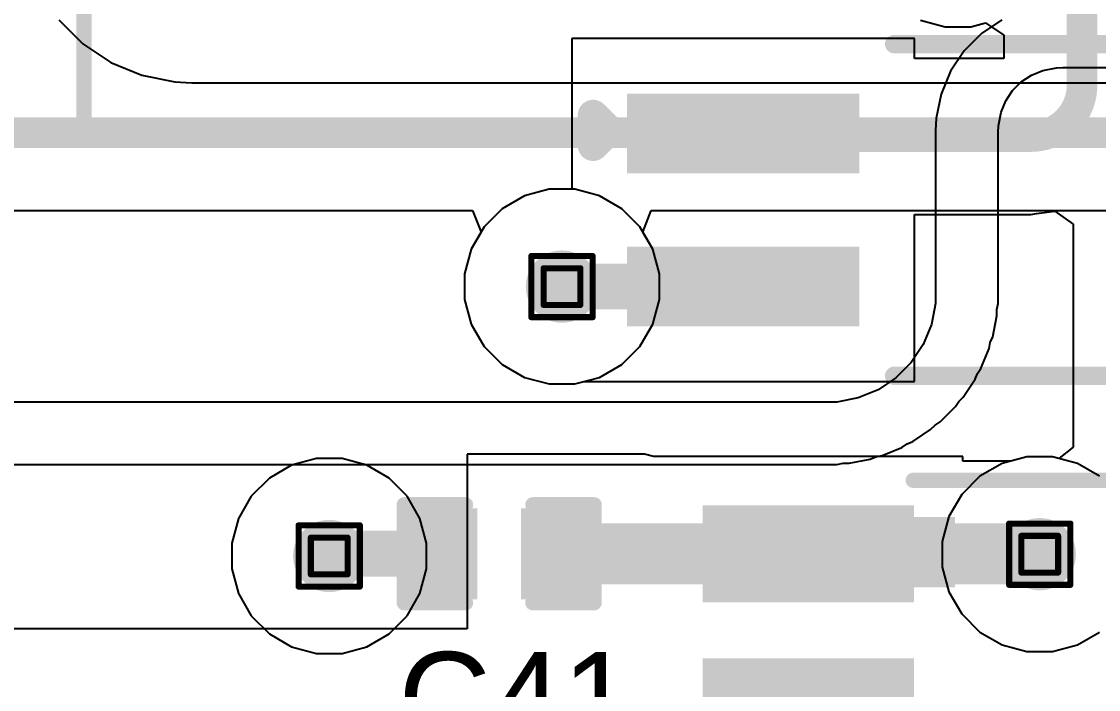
# Model space of a CAD drawing. Header units: inches. Extents: x -5 to 230, y -4 to 159.
# Drawn here: x 43.32 to 52.25, y 53.25 to 58.79 of the extents above; entities that cross this region are included whole.
import ezdxf

# ---------------------------------------------------------------- set-up
doc = ezdxf.new("R2010")
doc.units = ezdxf.units.IN
for name, color, linetype in [('Bottom Layer', 5, 'Continuous'), ('Drill Drawing', 1, 'Continuous'), ('Layer 1', 16, 'Continuous'), ('Layer 2', 76, 'Continuous'), ('Top Layer', 1, 'Continuous'), ('Top Overlay', 2, 'Continuous'), ('Top Paste', 8, 'Continuous'), ('Top Solder', 216, 'Continuous'), ('Via Holes', 16, 'Continuous')]:
    doc.layers.add(name, color=color, linetype=linetype)
doc.styles.add('Arial', font='', dxfattribs={"height": 0.2})
doc.styles.get('Arial').set_extended_font_data('Arial')

# ---------------------------------------------------------------- blocks, each defined once
blk = doc.blocks.new('SOIC_4_175____49')
at = {"layer": 'Top Layer'}
for points in [[(-2.31, 0.915), (-2.31, 0.355), (-4.137, 0.355), (-4.137, 0.915)], [(4.137, 0.915), (4.137, 0.355), (2.31, 0.355), (2.31, 0.915)], [(-2.31, -0.355), (-2.31, -0.915), (-4.137, -0.915), (-4.137, -0.355)], [(4.137, -0.355), (4.137, -0.915), (2.31, -0.915), (2.31, -0.355)]]:
    blk.add_hatch(color=1, dxfattribs=at).paths.add_polyline_path(points)
at = {"layer": 'Top Paste'}
for points in [[(-2.31, 0.915), (-2.31, 0.355), (-4.137, 0.355), (-4.137, 0.915)], [(4.137, 0.915), (4.137, 0.355), (2.31, 0.355), (2.31, 0.915)], [(-2.31, -0.355), (-2.31, -0.915), (-4.137, -0.915), (-4.137, -0.355)], [(4.137, -0.355), (4.137, -0.915), (2.31, -0.915), (2.31, -0.355)]]:
    blk.add_hatch(color=8, dxfattribs=at).paths.add_polyline_path(points)
at = {"layer": 'Top Solder'}
for points in [[(-2.2592, 0.9658), (-2.2592, 0.3042), (-4.1878, 0.3042), (-4.1878, 0.9658)], [(4.1878, 0.9658), (4.1878, 0.3042), (2.2592, 0.3042), (2.2592, 0.9658)], [(-2.2592, -0.3042), (-2.2592, -0.9658), (-4.1878, -0.9658), (-4.1878, -0.3042)], [(4.1878, -0.3042), (4.1878, -0.9658), (2.2592, -0.9658), (2.2592, -0.3042)]]:
    blk.add_hatch(color=216, dxfattribs=at).paths.add_polyline_path(points)
at = {"layer": 'Top Overlay'}
for points in [[(-1.9714, 1.3762, 0.1524, 0.1524, 0), (1.9714, 1.3762, 0.1524, 0.1524, 0)], [(-4.4681, 0.5334, 0.254, 0.254, 0), (-4.4681, 0.7874, 0.254, 0.254, 0)], [(-4.4681, 0.7874, 0.254, 0.254, 0), (-4.3411, 0.6604, 0.254, 0.254, 0)], [(-4.4681, 0.5334, 0.254, 0.254, 0), (-4.3411, 0.6604, 0.254, 0.254, 0)], [(-1.9714, -1.3762, 0.1524, 0.1524, 0), (1.9714, -1.3762, 0.1524, 0.1524, 0)]]:
    blk.add_lwpolyline(points, format="xyseb", dxfattribs=at)
for points in [[(-2.0095, 1.3762, 0.0762, 0.0762, 1), (-1.9333, 1.3762, 0.0762, 0.0762, 1)], [(1.9333, 1.3762, 0.0762, 0.0762, 1), (2.0095, 1.3762, 0.0762, 0.0762, 1)], [(-4.5316, 0.7874, 0.127, 0.127, 1), (-4.4046, 0.7874, 0.127, 0.127, 1)], [(-4.5316, 0.7874, 0.127, 0.127, 1), (-4.4046, 0.7874, 0.127, 0.127, 1)], [(-4.4046, 0.6604, 0.127, 0.127, 1), (-4.2776, 0.6604, 0.127, 0.127, 1)], [(-4.4046, 0.6604, 0.127, 0.127, 1), (-4.2776, 0.6604, 0.127, 0.127, 1)], [(-4.5316, 0.5334, 0.127, 0.127, 1), (-4.4046, 0.5334, 0.127, 0.127, 1)], [(-4.5316, 0.5334, 0.127, 0.127, 1), (-4.4046, 0.5334, 0.127, 0.127, 1)], [(-2.0095, -1.3762, 0.0762, 0.0762, 1), (-1.9333, -1.3762, 0.0762, 0.0762, 1)], [(1.9333, -1.3762, 0.0762, 0.0762, 1), (2.0095, -1.3762, 0.0762, 0.0762, 1)]]:
    blk.add_lwpolyline(points, format="xyseb", close=True, dxfattribs=at)
blk = doc.blocks.new('SOIC_8_0_154___3_90___W______50')
at = {"layer": 'Top Layer'}
for points in [[(-3.475, 1.605), (-3.475, 2.205), (-1.925, 2.205), (-1.925, 1.605)], [(1.925, 1.605), (1.925, 2.205), (3.475, 2.205), (3.475, 1.605)], [(-3.475, 0.335), (-3.475, 0.935), (-1.925, 0.935), (-1.925, 0.335)], [(1.925, 0.335), (1.925, 0.935), (3.475, 0.935), (3.475, 0.335)], [(-3.475, -0.935), (-3.475, -0.335), (-1.925, -0.335), (-1.925, -0.935)], [(1.925, -0.935), (1.925, -0.335), (3.475, -0.335), (3.475, -0.935)], [(-3.475, -2.205), (-3.475, -1.605), (-1.925, -1.605), (-1.925, -2.205)], [(1.925, -2.205), (1.925, -1.605), (3.475, -1.605), (3.475, -2.205)]]:
    blk.add_hatch(color=1, dxfattribs=at).paths.add_polyline_path(points)
at = {"layer": 'Top Overlay'}
blk.add_hatch(color=2, dxfattribs=at).paths.add_polyline_path([(-1.8382, 1.6256), (-1.4826, 1.6256), (-1.4826, 2.2098), (-1.8382, 2.2098)])
at = {"layer": 'Top Paste'}
for points in [[(-3.475, 1.605), (-3.475, 2.205), (-1.925, 2.205), (-1.925, 1.605)], [(1.925, 1.605), (1.925, 2.205), (3.475, 2.205), (3.475, 1.605)], [(-3.475, 0.335), (-3.475, 0.935), (-1.925, 0.935), (-1.925, 0.335)], [(1.925, 0.335), (1.925, 0.935), (3.475, 0.935), (3.475, 0.335)], [(-3.475, -0.935), (-3.475, -0.335), (-1.925, -0.335), (-1.925, -0.935)], [(1.925, -0.935), (1.925, -0.335), (3.475, -0.335), (3.475, -0.935)], [(-3.475, -2.205), (-3.475, -1.605), (-1.925, -1.605), (-1.925, -2.205)], [(1.925, -2.205), (1.925, -1.605), (3.475, -1.605), (3.475, -2.205)]]:
    blk.add_hatch(color=8, dxfattribs=at).paths.add_polyline_path(points)
at = {"layer": 'Top Solder'}
for points in [[(-3.5766, 1.5034), (-3.5766, 2.3066), (-1.8234, 2.3066), (-1.8234, 1.5034)], [(1.8234, 1.5034), (1.8234, 2.3066), (3.5766, 2.3066), (3.5766, 1.5034)], [(-3.5766, 0.2334), (-3.5766, 1.0366), (-1.8234, 1.0366), (-1.8234, 0.2334)], [(1.8234, 0.2334), (1.8234, 1.0366), (3.5766, 1.0366), (3.5766, 0.2334)], [(-3.5766, -1.0366), (-3.5766, -0.2334), (-1.8234, -0.2334), (-1.8234, -1.0366)], [(1.8234, -1.0366), (1.8234, -0.2334), (3.5766, -0.2334), (3.5766, -1.0366)], [(-3.5766, -2.3066), (-3.5766, -1.5034), (-1.8234, -1.5034), (-1.8234, -2.3066)], [(1.8234, -2.3066), (1.8234, -1.5034), (3.5766, -1.5034), (3.5766, -2.3066)]]:
    blk.add_hatch(color=216, dxfattribs=at).paths.add_polyline_path(points)
at = {"layer": 'Top Overlay'}
for points in [[(-1.8288, 2.5146, 0.127, 0.127, 0), (1.8034, 2.5146, 0.127, 0.127, 0)], [(-3.794, 1.8034, 0.127, 0.127, 0), (-3.794, 2.0574, 0.127, 0.127, 0)], [(-3.794, 2.0574, 0.127, 0.127, 0), (-3.667, 1.9304, 0.127, 0.127, 0)], [(-3.794, 1.8034, 0.127, 0.127, 0), (-3.667, 1.9304, 0.127, 0.127, 0)], [(-1.8288, -2.5146, 0.127, 0.127, 0), (1.8034, -2.5146, 0.127, 0.127, 0)]]:
    blk.add_lwpolyline(points, format="xyseb", dxfattribs=at)
for points in [[(-1.8605, 2.5146, 0.0635, 0.0635, 1), (-1.7971, 2.5146, 0.0635, 0.0635, 1)], [(1.7716, 2.5146, 0.0635, 0.0635, 1), (1.8352, 2.5146, 0.0635, 0.0635, 1)], [(-3.8258, 2.0574, 0.0635, 0.0635, 1), (-3.7623, 2.0574, 0.0635, 0.0635, 1)], [(-3.8258, 2.0574, 0.0635, 0.0635, 1), (-3.7623, 2.0574, 0.0635, 0.0635, 1)], [(-3.6988, 1.9304, 0.0635, 0.0635, 1), (-3.6353, 1.9304, 0.0635, 0.0635, 1)], [(-3.6988, 1.9304, 0.0635, 0.0635, 1), (-3.6353, 1.9304, 0.0635, 0.0635, 1)], [(-3.8258, 1.8034, 0.0635, 0.0635, 1), (-3.7623, 1.8034, 0.0635, 0.0635, 1)], [(-3.8258, 1.8034, 0.0635, 0.0635, 1), (-3.7623, 1.8034, 0.0635, 0.0635, 1)], [(-1.8605, -2.5146, 0.0635, 0.0635, 1), (-1.7971, -2.5146, 0.0635, 0.0635, 1)], [(1.7716, -2.5146, 0.0635, 0.0635, 1), (1.8352, -2.5146, 0.0635, 0.0635, 1)]]:
    blk.add_lwpolyline(points, format="xyseb", close=True, dxfattribs=at)
blk = doc.blocks.new('SOT__223_58')
at = {"layer": 'Top Layer'}
for points in [[(-1.9, 4.05), (1.9, 4.05), (1.9, 2.05), (-1.9, 2.05)], [(-3.05, -2.05), (-1.55, -2.05), (-1.55, -4.05), (-3.05, -4.05)], [(-0.75, -2.05), (0.75, -2.05), (0.75, -4.05), (-0.75, -4.05)], [(1.55, -2.05), (3.05, -2.05), (3.05, -4.05), (1.55, -4.05)]]:
    blk.add_hatch(color=1, dxfattribs=at).paths.add_polyline_path(points)
at = {"layer": 'Top Paste'}
for points in [[(-1.9, 4.05), (1.9, 4.05), (1.9, 2.05), (-1.9, 2.05)], [(-3.05, -2.05), (-1.55, -2.05), (-1.55, -4.05), (-3.05, -4.05)], [(-0.75, -2.05), (0.75, -2.05), (0.75, -4.05), (-0.75, -4.05)], [(1.55, -2.05), (3.05, -2.05), (3.05, -4.05), (1.55, -4.05)]]:
    blk.add_hatch(color=8, dxfattribs=at).paths.add_polyline_path(points)
at = {"layer": 'Top Solder'}
for points in [[(-2.0016, 4.1516), (2.0016, 4.1516), (2.0016, 1.9484), (-2.0016, 1.9484)], [(-3.1516, -1.9484), (-1.4484, -1.9484), (-1.4484, -4.1516), (-3.1516, -4.1516)], [(-0.8516, -1.9484), (0.8516, -1.9484), (0.8516, -4.1516), (-0.8516, -4.1516)], [(1.4484, -1.9484), (3.1516, -1.9484), (3.1516, -4.1516), (1.4484, -4.1516)]]:
    blk.add_hatch(color=216, dxfattribs=at).paths.add_polyline_path(points)
at = {"layer": 'Top Overlay'}
for points in [[(3.302, 1.8034, 0.127, 0.127, 0), (-3.302, 1.8034, 0.127, 0.127, 0)], [(-3.302, 1.8034, 0.127, 0.127, 0), (-3.302, -1.8288, 0.127, 0.127, 0)], [(3.302, 1.8034, 0.127, 0.127, 0), (3.302, -1.8288, 0.127, 0.127, 0)], [(3.302, -1.8288, 0.127, 0.127, 0), (-3.302, -1.8288, 0.127, 0.127, 0)], [(-3.2258, -3.0734, 0.2, 0.2, 0), (-3.3528, -2.9464, 0.2, 0.2, 0)], [(-3.3528, -2.9464, 0.2, 0.2, 0), (-3.3528, -3.2004, 0.2, 0.2, 0)], [(-3.2258, -3.0734, 0.2, 0.2, 0), (-3.3528, -3.2004, 0.2, 0.2, 0)]]:
    blk.add_lwpolyline(points, format="xyseb", dxfattribs=at)
for points in [[(-3.3338, 1.8034, 0.0635, 0.0635, 1), (-3.2702, 1.8034, 0.0635, 0.0635, 1)], [(-3.3338, 1.8034, 0.0635, 0.0635, 1), (-3.2702, 1.8034, 0.0635, 0.0635, 1)], [(3.2702, 1.8034, 0.0635, 0.0635, 1), (3.3338, 1.8034, 0.0635, 0.0635, 1)], [(3.2702, 1.8034, 0.0635, 0.0635, 1), (3.3338, 1.8034, 0.0635, 0.0635, 1)], [(-3.3338, -1.8288, 0.0635, 0.0635, 1), (-3.2702, -1.8288, 0.0635, 0.0635, 1)], [(-3.3338, -1.8288, 0.0635, 0.0635, 1), (-3.2702, -1.8288, 0.0635, 0.0635, 1)], [(3.2702, -1.8288, 0.0635, 0.0635, 1), (3.3338, -1.8288, 0.0635, 0.0635, 1)], [(3.2702, -1.8288, 0.0635, 0.0635, 1), (3.3338, -1.8288, 0.0635, 0.0635, 1)], [(-3.4028, -2.9464, 0.1, 0.1, 1), (-3.3028, -2.9464, 0.1, 0.1, 1)], [(-3.4028, -2.9464, 0.1, 0.1, 1), (-3.3028, -2.9464, 0.1, 0.1, 1)], [(-3.2758, -3.0734, 0.1, 0.1, 1), (-3.1758, -3.0734, 0.1, 0.1, 1)], [(-3.2758, -3.0734, 0.1, 0.1, 1), (-3.1758, -3.0734, 0.1, 0.1, 1)], [(-3.4028, -3.2004, 0.1, 0.1, 1), (-3.3028, -3.2004, 0.1, 0.1, 1)], [(-3.4028, -3.2004, 0.1, 0.1, 1), (-3.3028, -3.2004, 0.1, 0.1, 1)]]:
    blk.add_lwpolyline(points, format="xyseb", close=True, dxfattribs=at)
blk = doc.blocks.new('C___0402_222')
at = {"layer": 'Top Layer'}
for points in [[(-0.6985, -0.3175), (-0.6985, 0.3175), (-0.2413, 0.3175), (-0.2413, -0.3175)], [(0.2413, -0.3175), (0.2413, 0.3175), (0.6985, 0.3175), (0.6985, -0.3175)]]:
    blk.add_hatch(color=1, dxfattribs=at).paths.add_polyline_path(points)
at = {"layer": 'Top Paste'}
for points in [[(-0.6985, -0.3175), (-0.6985, 0.3175), (-0.2413, 0.3175), (-0.2413, -0.3175)], [(0.2413, -0.3175), (0.2413, 0.3175), (0.6985, 0.3175), (0.6985, -0.3175)]]:
    blk.add_hatch(color=8, dxfattribs=at).paths.add_polyline_path(points)
at = {"layer": 'Top Solder'}
for points in [[(-0.7585, -0.3775), (-0.7585, 0.3775), (-0.1813, 0.3775), (-0.1813, -0.3775)], [(0.1813, -0.3775), (0.1813, 0.3775), (0.7585, 0.3775), (0.7585, -0.3775)]]:
    blk.add_hatch(color=216, dxfattribs=at).paths.add_polyline_path(points)
at = {"layer": 'Top Overlay'}
for points in [[(-0.2794, 0.4064, 0.127, 0.127, 0), (-0.7874, 0.4064, 0.127, 0.127, 0)], [(-0.7874, 0.4064, 0.127, 0.127, 0), (-0.7874, -0.4064, 0.127, 0.127, 0)], [(0.7874, 0.4064, 0.127, 0.127, 0), (0.2794, 0.4064, 0.127, 0.127, 0)], [(0.7874, 0.4064, 0.127, 0.127, 0), (0.7874, -0.4064, 0.127, 0.127, 0)], [(-0.2794, -0.4064, 0.127, 0.127, 0), (-0.7874, -0.4064, 0.127, 0.127, 0)], [(0.7874, -0.4064, 0.127, 0.127, 0), (0.2794, -0.4064, 0.127, 0.127, 0)]]:
    blk.add_lwpolyline(points, format="xyseb", dxfattribs=at)
for points in [[(-0.8191, 0.4064, 0.0635, 0.0635, 1), (-0.7556, 0.4064, 0.0635, 0.0635, 1)], [(-0.8191, 0.4064, 0.0635, 0.0635, 1), (-0.7556, 0.4064, 0.0635, 0.0635, 1)], [(-0.3111, 0.4064, 0.0635, 0.0635, 1), (-0.2477, 0.4064, 0.0635, 0.0635, 1)], [(0.2477, 0.4064, 0.0635, 0.0635, 1), (0.3111, 0.4064, 0.0635, 0.0635, 1)], [(0.7556, 0.4064, 0.0635, 0.0635, 1), (0.8191, 0.4064, 0.0635, 0.0635, 1)], [(0.7556, 0.4064, 0.0635, 0.0635, 1), (0.8191, 0.4064, 0.0635, 0.0635, 1)], [(-0.8191, -0.4064, 0.0635, 0.0635, 1), (-0.7556, -0.4064, 0.0635, 0.0635, 1)], [(-0.8191, -0.4064, 0.0635, 0.0635, 1), (-0.7556, -0.4064, 0.0635, 0.0635, 1)], [(-0.3111, -0.4064, 0.0635, 0.0635, 1), (-0.2477, -0.4064, 0.0635, 0.0635, 1)], [(0.2477, -0.4064, 0.0635, 0.0635, 1), (0.3111, -0.4064, 0.0635, 0.0635, 1)], [(0.7556, -0.4064, 0.0635, 0.0635, 1), (0.8191, -0.4064, 0.0635, 0.0635, 1)], [(0.7556, -0.4064, 0.0635, 0.0635, 1), (0.8191, -0.4064, 0.0635, 0.0635, 1)]]:
    blk.add_lwpolyline(points, format="xyseb", close=True, dxfattribs=at)

msp = doc.modelspace()

# ---------------------------------------------------------------- hatches: boundary and pattern name
at = {"layer": 'Bottom Layer'}
h = msp.add_hatch(color=5, dxfattribs=at)
edge = h.paths.add_edge_path()
edge.add_arc((47.8028, 56.5912), 0.3, 0, 360)
h = msp.add_hatch(color=5, dxfattribs=at)
edge = h.paths.add_edge_path()
edge.add_arc((51.7652, 54.3708), 0.3, 0, 360)
h = msp.add_hatch(color=5, dxfattribs=at)
edge = h.paths.add_edge_path()
edge.add_arc((45.8724, 54.356), 0.3, 0, 360)
at = {"layer": 'Layer 1'}
h = msp.add_hatch(color=16, dxfattribs=at)
edge = h.paths.add_edge_path()
edge.add_arc((47.8028, 56.5912), 0.3, 0, 360)
h = msp.add_hatch(color=16, dxfattribs=at)
edge = h.paths.add_edge_path()
edge.add_arc((51.7652, 54.3708), 0.3, 0, 360)
h = msp.add_hatch(color=16, dxfattribs=at)
edge = h.paths.add_edge_path()
edge.add_arc((45.8724, 54.356), 0.3, 0, 360)
at = {"layer": 'Layer 2'}
h = msp.add_hatch(color=76, dxfattribs=at)
edge = h.paths.add_edge_path()
edge.add_arc((47.8028, 56.5912), 0.3, 0, 360)
h = msp.add_hatch(color=76, dxfattribs=at)
edge = h.paths.add_edge_path()
edge.add_arc((51.7652, 54.3708), 0.3, 0, 360)
h = msp.add_hatch(color=76, dxfattribs=at)
edge = h.paths.add_edge_path()
edge.add_arc((45.8724, 54.356), 0.3, 0, 360)
at = {"layer": 'Top Layer'}
h = msp.add_hatch(color=1, dxfattribs=at)
edge = h.paths.add_edge_path()
edge.add_arc((47.8028, 56.5912), 0.3, 0, 360)
h = msp.add_hatch(color=1, dxfattribs=at)
edge = h.paths.add_edge_path()
edge.add_arc((51.7652, 54.3708), 0.3, 0, 360)
h = msp.add_hatch(color=1, dxfattribs=at)
edge = h.paths.add_edge_path()
edge.add_arc((45.8724, 54.356), 0.3, 0, 360)
at = {"layer": 'Via Holes'}
h = msp.add_hatch(color=7, dxfattribs=at)
edge = h.paths.add_edge_path()
edge.add_arc((47.8028, 56.5912), 0.15, 0, 360)
h = msp.add_hatch(color=7, dxfattribs=at)
edge = h.paths.add_edge_path()
edge.add_arc((45.8724, 54.356), 0.15, 0, 360)
h = msp.add_hatch(color=7, dxfattribs=at)
edge = h.paths.add_edge_path()
edge.add_arc((51.7652, 54.3708), 0.15, 0, 360)

# ---------------------------------------------------------------- linework, layer by layer
at = {"layer": 'Bottom Layer'}
for p, q in [((37.4745, 57.222), (47.062, 57.222)), ((47.062, 57.222), (47.1314, 57.0442)), ((48.4742, 57.0442), (48.5436, 57.222)), ((48.5436, 57.222), (53.7466, 57.222)), ((47.1314, 57.0442), (47.0499, 56.9031)), ((48.5557, 56.9031), (48.4742, 57.0442)), ((47.0499, 56.9031), (46.9948, 56.6976)), ((48.6108, 56.6976), (48.5557, 56.9031)), ((46.9948, 56.6976), (46.9948, 56.4848)), ((48.6108, 56.4848), (48.6108, 56.6976)), ((46.9948, 56.4848), (47.0499, 56.2793)), ((48.5557, 56.2793), (48.6108, 56.4848)), ((47.0499, 56.2793), (47.1562, 56.0951)), ((48.4494, 56.0951), (48.5557, 56.2793)), ((47.1562, 56.0951), (47.3067, 55.9446)), ((48.2989, 55.9446), (48.4494, 56.0951)), ((47.3067, 55.9446), (47.4909, 55.8383)), ((48.1147, 55.8383), (48.2989, 55.9446)), ((47.4909, 55.8383), (47.6964, 55.7832)), ((47.9092, 55.7832), (48.1147, 55.8383)), ((47.6964, 55.7832), (47.9092, 55.7832)), ((51.4533, 55.1237), (51.2691, 55.0174)), ((51.6588, 55.1788), (51.4533, 55.1237)), ((51.8716, 55.1788), (51.6588, 55.1788)), ((52.0771, 55.1237), (51.8716, 55.1788)), ((52.2613, 55.0174), (52.0771, 55.1237)), ((51.2691, 55.0174), (51.1186, 54.8669)), ((51.1186, 54.8669), (51.0123, 54.6827)), ((51.0123, 54.6827), (50.9572, 54.4772)), ((50.9572, 54.4772), (50.9572, 54.2644)), ((50.9572, 54.2644), (51.0123, 54.0589)), ((51.0123, 54.0589), (51.1186, 53.8747)), ((51.1186, 53.8747), (51.2691, 53.7242)), ((51.2691, 53.7242), (51.4533, 53.6179)), ((52.0771, 53.6179), (52.2613, 53.7242)), ((51.4533, 53.6179), (51.6588, 53.5628)), ((51.8716, 53.5628), (52.0771, 53.6179)), ((51.6588, 53.5628), (51.8716, 53.5628))]:
    msp.add_line(p, q, dxfattribs=at)
msp.add_lwpolyline([(37.2594, 57.8695, 0.254, 0.254, 0), (54.2394, 57.8695, 0.254, 0.254, 0)], format="xyseb", dxfattribs=at)
at = {"layer": 'Drill Drawing'}
for points in [[(47.5488, 56.8452, 0.0508, 0.0508, 0), (48.0568, 56.8452, 0.0508, 0.0508, 0)], [(47.5488, 56.3372, 0.0508, 0.0508, 0), (47.5488, 56.8452, 0.0508, 0.0508, 0)], [(48.0568, 56.3372, 0.0508, 0.0508, 0), (48.0568, 56.8452, 0.0508, 0.0508, 0)], [(47.6504, 56.7436, 0.0508, 0.0508, 0), (47.9552, 56.7436, 0.0508, 0.0508, 0)], [(47.6504, 56.4388, 0.0508, 0.0508, 0), (47.6504, 56.7436, 0.0508, 0.0508, 0)], [(47.9552, 56.4388, 0.0508, 0.0508, 0), (47.9552, 56.7436, 0.0508, 0.0508, 0)], [(47.6504, 56.4388, 0.0508, 0.0508, 0), (47.9552, 56.4388, 0.0508, 0.0508, 0)], [(47.5488, 56.3372, 0.0508, 0.0508, 0), (48.0568, 56.3372, 0.0508, 0.0508, 0)], [(45.6184, 54.61, 0.0508, 0.0508, 0), (46.1264, 54.61, 0.0508, 0.0508, 0)], [(45.6184, 54.102, 0.0508, 0.0508, 0), (45.6184, 54.61, 0.0508, 0.0508, 0)], [(46.1264, 54.102, 0.0508, 0.0508, 0), (46.1264, 54.61, 0.0508, 0.0508, 0)], [(51.5112, 54.6248, 0.0508, 0.0508, 0), (52.0192, 54.6248, 0.0508, 0.0508, 0)], [(51.5112, 54.1168, 0.0508, 0.0508, 0), (51.5112, 54.6248, 0.0508, 0.0508, 0)], [(52.0192, 54.1168, 0.0508, 0.0508, 0), (52.0192, 54.6248, 0.0508, 0.0508, 0)], [(45.72, 54.5084, 0.0508, 0.0508, 0), (46.0248, 54.5084, 0.0508, 0.0508, 0)], [(45.72, 54.2036, 0.0508, 0.0508, 0), (45.72, 54.5084, 0.0508, 0.0508, 0)], [(46.0248, 54.2036, 0.0508, 0.0508, 0), (46.0248, 54.5084, 0.0508, 0.0508, 0)], [(51.6128, 54.5232, 0.0508, 0.0508, 0), (51.9176, 54.5232, 0.0508, 0.0508, 0)], [(51.6128, 54.2184, 0.0508, 0.0508, 0), (51.6128, 54.5232, 0.0508, 0.0508, 0)], [(51.9176, 54.2184, 0.0508, 0.0508, 0), (51.9176, 54.5232, 0.0508, 0.0508, 0)], [(45.72, 54.2036, 0.0508, 0.0508, 0), (46.0248, 54.2036, 0.0508, 0.0508, 0)], [(51.6128, 54.2184, 0.0508, 0.0508, 0), (51.9176, 54.2184, 0.0508, 0.0508, 0)], [(45.6184, 54.102, 0.0508, 0.0508, 0), (46.1264, 54.102, 0.0508, 0.0508, 0)], [(51.5112, 54.1168, 0.0508, 0.0508, 0), (52.0192, 54.1168, 0.0508, 0.0508, 0)]]:
    msp.add_lwpolyline(points, format="xyseb", dxfattribs=at)
for points in [[(47.5361, 56.8452, 0.0254, 0.0254, 1), (47.5615, 56.8452, 0.0254, 0.0254, 1)], [(47.5361, 56.8452, 0.0254, 0.0254, 1), (47.5615, 56.8452, 0.0254, 0.0254, 1)], [(48.0441, 56.8452, 0.0254, 0.0254, 1), (48.0695, 56.8452, 0.0254, 0.0254, 1)], [(48.0441, 56.8452, 0.0254, 0.0254, 1), (48.0695, 56.8452, 0.0254, 0.0254, 1)], [(47.6377, 56.7436, 0.0254, 0.0254, 1), (47.6631, 56.7436, 0.0254, 0.0254, 1)], [(47.6377, 56.7436, 0.0254, 0.0254, 1), (47.6631, 56.7436, 0.0254, 0.0254, 1)], [(47.9425, 56.7436, 0.0254, 0.0254, 1), (47.9679, 56.7436, 0.0254, 0.0254, 1)], [(47.9425, 56.7436, 0.0254, 0.0254, 1), (47.9679, 56.7436, 0.0254, 0.0254, 1)], [(47.6377, 56.4388, 0.0254, 0.0254, 1), (47.6631, 56.4388, 0.0254, 0.0254, 1)], [(47.6377, 56.4388, 0.0254, 0.0254, 1), (47.6631, 56.4388, 0.0254, 0.0254, 1)], [(47.9425, 56.4388, 0.0254, 0.0254, 1), (47.9679, 56.4388, 0.0254, 0.0254, 1)], [(47.9425, 56.4388, 0.0254, 0.0254, 1), (47.9679, 56.4388, 0.0254, 0.0254, 1)], [(47.5361, 56.3372, 0.0254, 0.0254, 1), (47.5615, 56.3372, 0.0254, 0.0254, 1)], [(47.5361, 56.3372, 0.0254, 0.0254, 1), (47.5615, 56.3372, 0.0254, 0.0254, 1)], [(48.0441, 56.3372, 0.0254, 0.0254, 1), (48.0695, 56.3372, 0.0254, 0.0254, 1)], [(48.0441, 56.3372, 0.0254, 0.0254, 1), (48.0695, 56.3372, 0.0254, 0.0254, 1)], [(45.6057, 54.61, 0.0254, 0.0254, 1), (45.6311, 54.61, 0.0254, 0.0254, 1)], [(45.6057, 54.61, 0.0254, 0.0254, 1), (45.6311, 54.61, 0.0254, 0.0254, 1)], [(46.1137, 54.61, 0.0254, 0.0254, 1), (46.1391, 54.61, 0.0254, 0.0254, 1)], [(46.1137, 54.61, 0.0254, 0.0254, 1), (46.1391, 54.61, 0.0254, 0.0254, 1)], [(51.4985, 54.6248, 0.0254, 0.0254, 1), (51.5239, 54.6248, 0.0254, 0.0254, 1)], [(51.4985, 54.6248, 0.0254, 0.0254, 1), (51.5239, 54.6248, 0.0254, 0.0254, 1)], [(52.0065, 54.6248, 0.0254, 0.0254, 1), (52.0319, 54.6248, 0.0254, 0.0254, 1)], [(52.0065, 54.6248, 0.0254, 0.0254, 1), (52.0319, 54.6248, 0.0254, 0.0254, 1)], [(45.7073, 54.5084, 0.0254, 0.0254, 1), (45.7327, 54.5084, 0.0254, 0.0254, 1)], [(45.7073, 54.5084, 0.0254, 0.0254, 1), (45.7327, 54.5084, 0.0254, 0.0254, 1)], [(46.0121, 54.5084, 0.0254, 0.0254, 1), (46.0375, 54.5084, 0.0254, 0.0254, 1)], [(46.0121, 54.5084, 0.0254, 0.0254, 1), (46.0375, 54.5084, 0.0254, 0.0254, 1)], [(51.6001, 54.5232, 0.0254, 0.0254, 1), (51.6255, 54.5232, 0.0254, 0.0254, 1)], [(51.6001, 54.5232, 0.0254, 0.0254, 1), (51.6255, 54.5232, 0.0254, 0.0254, 1)], [(51.9049, 54.5232, 0.0254, 0.0254, 1), (51.9303, 54.5232, 0.0254, 0.0254, 1)], [(51.9049, 54.5232, 0.0254, 0.0254, 1), (51.9303, 54.5232, 0.0254, 0.0254, 1)], [(45.7073, 54.2036, 0.0254, 0.0254, 1), (45.7327, 54.2036, 0.0254, 0.0254, 1)], [(45.7073, 54.2036, 0.0254, 0.0254, 1), (45.7327, 54.2036, 0.0254, 0.0254, 1)], [(46.0121, 54.2036, 0.0254, 0.0254, 1), (46.0375, 54.2036, 0.0254, 0.0254, 1)], [(46.0121, 54.2036, 0.0254, 0.0254, 1), (46.0375, 54.2036, 0.0254, 0.0254, 1)], [(51.6001, 54.2184, 0.0254, 0.0254, 1), (51.6255, 54.2184, 0.0254, 0.0254, 1)], [(51.6001, 54.2184, 0.0254, 0.0254, 1), (51.6255, 54.2184, 0.0254, 0.0254, 1)], [(51.9049, 54.2184, 0.0254, 0.0254, 1), (51.9303, 54.2184, 0.0254, 0.0254, 1)], [(51.9049, 54.2184, 0.0254, 0.0254, 1), (51.9303, 54.2184, 0.0254, 0.0254, 1)], [(45.6057, 54.102, 0.0254, 0.0254, 1), (45.6311, 54.102, 0.0254, 0.0254, 1)], [(45.6057, 54.102, 0.0254, 0.0254, 1), (45.6311, 54.102, 0.0254, 0.0254, 1)], [(46.1137, 54.102, 0.0254, 0.0254, 1), (46.1391, 54.102, 0.0254, 0.0254, 1)], [(46.1137, 54.102, 0.0254, 0.0254, 1), (46.1391, 54.102, 0.0254, 0.0254, 1)], [(51.4985, 54.1168, 0.0254, 0.0254, 1), (51.5239, 54.1168, 0.0254, 0.0254, 1)], [(51.4985, 54.1168, 0.0254, 0.0254, 1), (51.5239, 54.1168, 0.0254, 0.0254, 1)], [(52.0065, 54.1168, 0.0254, 0.0254, 1), (52.0319, 54.1168, 0.0254, 0.0254, 1)], [(52.0065, 54.1168, 0.0254, 0.0254, 1), (52.0319, 54.1168, 0.0254, 0.0254, 1)]]:
    msp.add_lwpolyline(points, format="xyseb", close=True, dxfattribs=at)
at = {"layer": 'Layer 1'}
for p, q in [((51.452, 58.8051), (51.2823, 58.6917)), ((51.2823, 58.6917), (51.1379, 58.5473)), ((51.1379, 58.5473), (51.0245, 58.3775)), ((51.0245, 58.3775), (50.9464, 58.1889)), ((51.6124, 58.2893), (51.6973, 58.3461)), ((51.6973, 58.3461), (51.7917, 58.3851)), ((51.7917, 58.3851), (51.9044, 58.4075)), ((51.9044, 58.4075), (51.9557, 58.41)), ((51.9557, 58.41), (53.4093, 58.41)), ((51.5402, 58.2171), (51.6124, 58.2893)), ((50.9464, 58.1889), (50.9066, 57.9887)), ((51.4835, 58.1322), (51.5402, 58.2171)), ((51.4445, 58.0379), (51.4835, 58.1322)), ((50.9066, 57.9887), (50.9016, 57.8866)), ((51.4221, 57.9252), (51.4445, 58.0379)), ((50.9016, 57.8866), (50.9016, 56.54)), ((51.4195, 57.8739), (51.4221, 57.9252)), ((51.4195, 56.54), (51.4195, 57.8739)), ((50.9016, 56.54), (50.9016, 56.54)), ((50.9016, 56.54), (50.9016, 56.4507)), ((51.4196, 56.4507), (51.4195, 56.54)), ((51.4195, 56.54), (51.4195, 56.54)), ((50.9016, 56.4507), (50.8668, 56.2754)), ((51.4096, 56.4007), (51.4196, 56.4507)), ((51.4096, 56.3497), (51.4096, 56.4007)), ((50.8668, 56.2754), (50.7984, 56.1103)), ((51.3748, 56.1744), (51.4096, 56.3497)), ((50.7984, 56.1103), (50.6991, 55.9617)), ((51.3453, 56.0772), (51.3552, 56.1272)), ((51.3552, 56.1272), (51.3748, 56.1744)), ((51.2769, 55.9121), (51.3453, 56.0772)), ((50.6991, 55.9617), (50.5727, 55.8353)), ((51.2486, 55.8696), (51.2769, 55.9121)), ((50.5727, 55.8353), (50.4241, 55.736)), ((51.1298, 55.6739), (51.229, 55.8225)), ((51.229, 55.8225), (51.2486, 55.8696)), ((50.4241, 55.736), (50.259, 55.6676)), ((50.259, 55.6676), (50.0837, 55.6328)), ((51.0937, 55.6378), (51.1298, 55.6739)), ((49.9944, 55.6328), (41.451, 55.6328)), ((50.0837, 55.6328), (49.9944, 55.6328)), ((50.939, 55.469), (51.0653, 55.5954)), ((51.0653, 55.5954), (51.0937, 55.6378)), ((50.8965, 55.4407), (50.939, 55.469)), ((50.7119, 55.3053), (50.8605, 55.4046)), ((50.8605, 55.4046), (50.8965, 55.4407)), ((50.6223, 55.2575), (50.6647, 55.2858)), ((50.6647, 55.2858), (50.7119, 55.3053)), ((50.4572, 55.1891), (50.6223, 55.2575)), ((41.4511, 55.1148), (49.9943, 55.1148)), ((49.9943, 55.1148), (50.0836, 55.1148)), ((50.0836, 55.1148), (50.1337, 55.1248)), ((50.1337, 55.1248), (50.1847, 55.1248)), ((50.1847, 55.1248), (50.36, 55.1596)), ((50.36, 55.1596), (50.4071, 55.1791)), ((50.4071, 55.1791), (50.4572, 55.1891)), ((51.4533, 55.1237), (51.2691, 55.0174)), ((51.6588, 55.1788), (51.4533, 55.1237)), ((51.8716, 55.1788), (51.6588, 55.1788)), ((52.0771, 55.1237), (51.8716, 55.1788)), ((52.2613, 55.0174), (52.0771, 55.1237)), ((51.2691, 55.0174), (51.1186, 54.8669)), ((51.1186, 54.8669), (51.0123, 54.6827)), ((51.0123, 54.6827), (50.9572, 54.4772)), ((50.9572, 54.4772), (50.9572, 54.2644)), ((50.9572, 54.2644), (51.0123, 54.0589)), ((51.0123, 54.0589), (51.1186, 53.8747)), ((51.1186, 53.8747), (51.2691, 53.7242)), ((51.2691, 53.7242), (51.4533, 53.6179)), ((52.0771, 53.6179), (52.2613, 53.7242)), ((51.4533, 53.6179), (51.6588, 53.5628)), ((51.8716, 53.5628), (52.0771, 53.6179)), ((51.6588, 53.5628), (51.8716, 53.5628))]:
    msp.add_line(p, q, dxfattribs=at)
at = {"layer": 'Layer 2'}
for p, q in [((43.6308, 58.8039), (43.8282, 58.6064)), ((43.8282, 58.6064), (44.0604, 58.4513)), ((44.0604, 58.4513), (44.3184, 58.3444)), ((44.3184, 58.3444), (44.5923, 58.2899)), ((44.5923, 58.2899), (44.732, 58.283)), ((44.732, 58.283), (44.831, 58.283)), ((44.831, 58.283), (50.4481, 58.283)), ((50.4481, 58.283), (50.4481, 58.283)), ((50.4481, 58.283), (51.7271, 58.283)), ((51.7271, 58.283), (51.7271, 58.283)), ((51.7271, 58.283), (52.6615, 58.283)), ((47.4909, 57.3441), (47.3067, 57.2378)), ((47.6964, 57.3992), (47.4909, 57.3441)), ((47.9092, 57.3992), (47.6964, 57.3992)), ((48.1147, 57.3441), (47.9092, 57.3992)), ((48.2989, 57.2378), (48.1147, 57.3441)), ((47.3067, 57.2378), (47.1562, 57.0873)), ((48.4494, 57.0873), (48.2989, 57.2378)), ((47.1562, 57.0873), (47.0499, 56.9031)), ((48.5557, 56.9031), (48.4494, 57.0873)), ((47.0499, 56.9031), (46.9948, 56.6976)), ((48.6108, 56.6976), (48.5557, 56.9031)), ((46.9948, 56.6976), (46.9948, 56.4848)), ((48.6108, 56.4848), (48.6108, 56.6976)), ((46.9948, 56.4848), (47.0499, 56.2793)), ((48.5557, 56.2793), (48.6108, 56.4848)), ((47.0499, 56.2793), (47.1562, 56.0951)), ((48.4494, 56.0951), (48.5557, 56.2793)), ((47.1562, 56.0951), (47.3067, 55.9446)), ((48.2989, 55.9446), (48.4494, 56.0951)), ((47.3067, 55.9446), (47.4909, 55.8383)), ((48.1147, 55.8383), (48.2989, 55.9446)), ((47.4909, 55.8383), (47.6964, 55.7832)), ((47.9092, 55.7832), (48.1147, 55.8383)), ((47.6964, 55.7832), (47.9092, 55.7832)), ((45.5605, 55.1089), (45.3763, 55.0026)), ((45.766, 55.164), (45.5605, 55.1089)), ((45.9788, 55.164), (45.766, 55.164)), ((46.1843, 55.1089), (45.9788, 55.164)), ((46.3685, 55.0026), (46.1843, 55.1089)), ((45.3763, 55.0026), (45.2258, 54.8521)), ((46.519, 54.8521), (46.3685, 55.0026)), ((45.2258, 54.8521), (45.1195, 54.6679)), ((46.6253, 54.6679), (46.519, 54.8521)), ((45.1195, 54.6679), (45.0644, 54.4624)), ((46.6804, 54.4624), (46.6253, 54.6679)), ((45.0644, 54.4624), (45.0644, 54.2496)), ((46.6804, 54.2496), (46.6804, 54.4624)), ((45.0644, 54.2496), (45.1195, 54.0441)), ((46.6253, 54.0441), (46.6804, 54.2496)), ((45.1195, 54.0441), (45.2258, 53.8599)), ((46.519, 53.8599), (46.6253, 54.0441)), ((45.2258, 53.8599), (45.3763, 53.7094)), ((46.3685, 53.7094), (46.519, 53.8599)), ((45.3763, 53.7094), (45.5605, 53.6031)), ((46.1843, 53.6031), (46.3685, 53.7094)), ((45.5605, 53.6031), (45.766, 53.548)), ((45.9788, 53.548), (46.1843, 53.6031)), ((45.766, 53.548), (45.9788, 53.548))]:
    msp.add_line(p, q, dxfattribs=at)
at = {"layer": 'Top Layer'}
for p, q in [((50.7757, 58.8027), (50.9812, 58.7476)), ((51.194, 58.7476), (51.3161, 58.7803)), ((51.3161, 58.7803), (51.4685, 58.6782)), ((50.9812, 58.7476), (51.194, 58.7476)), ((50.7272, 58.6501), (47.8842, 58.6501)), ((47.8842, 58.6501), (47.8842, 57.3992)), ((50.7272, 58.4832), (50.7272, 58.6501)), ((51.4685, 58.6782), (51.4685, 58.4832)), ((51.4685, 58.4832), (50.7272, 58.4832)), ((47.4909, 57.3441), (47.3067, 57.2378)), ((47.6964, 57.3992), (47.4909, 57.3441)), ((47.8842, 57.3992), (47.6964, 57.3992)), ((47.3067, 57.2378), (47.1562, 57.0873)), ((50.7272, 55.8041), (50.7272, 57.1884)), ((50.7272, 57.1884), (51.6905, 57.1884)), ((51.6905, 57.1884), (51.7394, 57.1981)), ((51.7394, 57.1981), (51.8911, 57.2181)), ((51.8911, 57.2181), (52.0435, 57.1095)), ((47.1562, 57.0873), (47.0499, 56.9031)), ((52.0435, 57.1095), (52.0435, 55.2579)), ((47.0499, 56.9031), (46.9948, 56.6976)), ((46.9948, 56.6976), (46.9948, 56.4848)), ((46.9948, 56.4848), (47.0499, 56.2793)), ((47.0499, 56.2793), (47.1562, 56.0951)), ((47.1562, 56.0951), (47.3067, 55.9446)), ((47.3067, 55.9446), (47.4909, 55.8383)), ((47.4909, 55.8383), (47.6964, 55.7832)), ((47.6964, 55.7832), (47.9092, 55.7832)), ((47.9092, 55.7832), (47.9872, 55.8041)), ((47.9872, 55.8041), (50.7272, 55.8041)), ((48.4169, 55.1997), (47.0154, 55.1997)), ((47.0154, 55.1997), (47.0154, 53.7516)), ((48.4886, 55.1997), (48.4169, 55.1997)), ((48.5621, 55.1822), (48.4886, 55.1997)), ((48.4886, 55.1997), (48.4886, 55.1997)), ((52.0435, 55.2579), (51.9226, 55.1651)), ((51.1281, 55.1822), (48.5621, 55.1822)), ((48.5621, 55.1822), (48.5621, 55.1822)), ((51.1281, 55.1428), (51.1281, 55.1822)), ((51.5244, 55.1428), (51.1281, 55.1428)), ((51.6588, 55.1788), (51.5244, 55.1428)), ((51.8716, 55.1788), (51.6588, 55.1788)), ((51.9226, 55.1651), (51.8716, 55.1788)), ((47.0154, 53.7516), (32.625, 53.7516))]:
    msp.add_line(p, q, dxfattribs=at)
for points in [[(52.116, 58.2613, 0.254, 0.254, 0), (52.116, 61.8958, 0.254, 0.254, 0)], [(52.116, 58.2613, 0.254, 0.254, -0.414214), (51.6905, 57.8358, 0.254, 0.254, 0)], [(49.332, 57.8358, 0.254, 0.254, -0.414214), (49.3057, 57.8621, 0.254, 0.254, 0)], [(49.332, 57.8358, 0.254, 0.254, 0), (51.6905, 57.8358, 0.254, 0.254, 0)], [(47.8028, 56.5921, 0.381, 0.381, 0), (49.3057, 56.5921, 0.381, 0.381, 0)], [(47.8028, 56.5912, 0.254, 0.254, 0), (47.8028, 56.5921, 0.254, 0.254, 0)], [(47.8379, 54.3742, 0.508, 0.508, 0), (49.8451, 54.3742, 0.508, 0.508, 0)], [(49.8451, 54.3742, 0.508, 0.508, 0), (51.7652, 54.3742, 0.508, 0.508, 0)], [(45.8906, 54.3742, 0.381, 0.381, 0), (46.8122, 54.3742, 0.381, 0.381, 0)], [(45.8724, 54.356, 0.254, 0.254, -0.414214), (45.8906, 54.3742, 0.254, 0.254, 0)], [(51.7652, 54.3708, 0.1524, 0.1524, 0), (51.7652, 54.3742, 0.1524, 0.1524, 0)]]:
    msp.add_lwpolyline(points, format="xyseb", dxfattribs=at)
for points in [[(52.0525, 58.2613, 0.127, 0.127, 1), (52.1795, 58.2613, 0.127, 0.127, 1)], [(52.0525, 58.2613, 0.127, 0.127, 1), (52.1795, 58.2613, 0.127, 0.127, 1)], [(49.2422, 57.8621, 0.127, 0.127, 1), (49.3692, 57.8621, 0.127, 0.127, 1)], [(49.2685, 57.8358, 0.127, 0.127, 1), (49.3955, 57.8358, 0.127, 0.127, 1)], [(49.2685, 57.8358, 0.127, 0.127, 1), (49.3955, 57.8358, 0.127, 0.127, 1)], [(51.627, 57.8358, 0.127, 0.127, 1), (51.754, 57.8358, 0.127, 0.127, 1)], [(51.627, 57.8358, 0.127, 0.127, 1), (51.754, 57.8358, 0.127, 0.127, 1)], [(47.7075, 56.5921, 0.1905, 0.1905, 1), (47.898, 56.5921, 0.1905, 0.1905, 1)], [(47.7393, 56.5921, 0.127, 0.127, 1), (47.8663, 56.5921, 0.127, 0.127, 1)], [(47.7393, 56.5912, 0.127, 0.127, 1), (47.8663, 56.5912, 0.127, 0.127, 1)], [(49.2104, 56.5921, 0.1905, 0.1905, 1), (49.4009, 56.5921, 0.1905, 0.1905, 1)], [(47.7109, 54.3742, 0.254, 0.254, 1), (47.9649, 54.3742, 0.254, 0.254, 1)], [(49.7181, 54.3742, 0.254, 0.254, 1), (49.9721, 54.3742, 0.254, 0.254, 1)], [(49.7181, 54.3742, 0.254, 0.254, 1), (49.9721, 54.3742, 0.254, 0.254, 1)], [(51.6382, 54.3742, 0.254, 0.254, 1), (51.8922, 54.3742, 0.254, 0.254, 1)], [(45.7953, 54.3742, 0.1905, 0.1905, 1), (45.9858, 54.3742, 0.1905, 0.1905, 1)], [(45.8089, 54.356, 0.127, 0.127, 1), (45.9359, 54.356, 0.127, 0.127, 1)], [(45.8271, 54.3742, 0.127, 0.127, 1), (45.9541, 54.3742, 0.127, 0.127, 1)], [(46.7169, 54.3742, 0.1905, 0.1905, 1), (46.9074, 54.3742, 0.1905, 0.1905, 1)], [(51.7271, 54.3742, 0.0762, 0.0762, 1), (51.8033, 54.3742, 0.0762, 0.0762, 1)], [(51.7271, 54.3708, 0.0762, 0.0762, 1), (51.8033, 54.3708, 0.0762, 0.0762, 1)]]:
    msp.add_lwpolyline(points, format="xyseb", close=True, dxfattribs=at)

# ---------------------------------------------------------------- block references
at = {"rotation": 180}
for name, p in [('SOT__223_58', (40.536, 59.6828)), ('C___0402_222', (47.2821, 54.3742))]:
    msp.add_blockref(name, p, dxfattribs=at)
for name, p in [('SOIC_4_175____49', (52.5292, 57.2271)), ('SOIC_8_0_154___3_90___W______50', (52.5451, 52.4692))]:
    msp.add_blockref(name, p)

# ---------------------------------------------------------------- texts
at = {"layer": 'Top Overlay', "style": 'Arial'}
msp.add_text('C41', height=0.762, dxfattribs=at).set_placement((46.4455, 52.7974))

doc.saveas('drawing.dxf')
